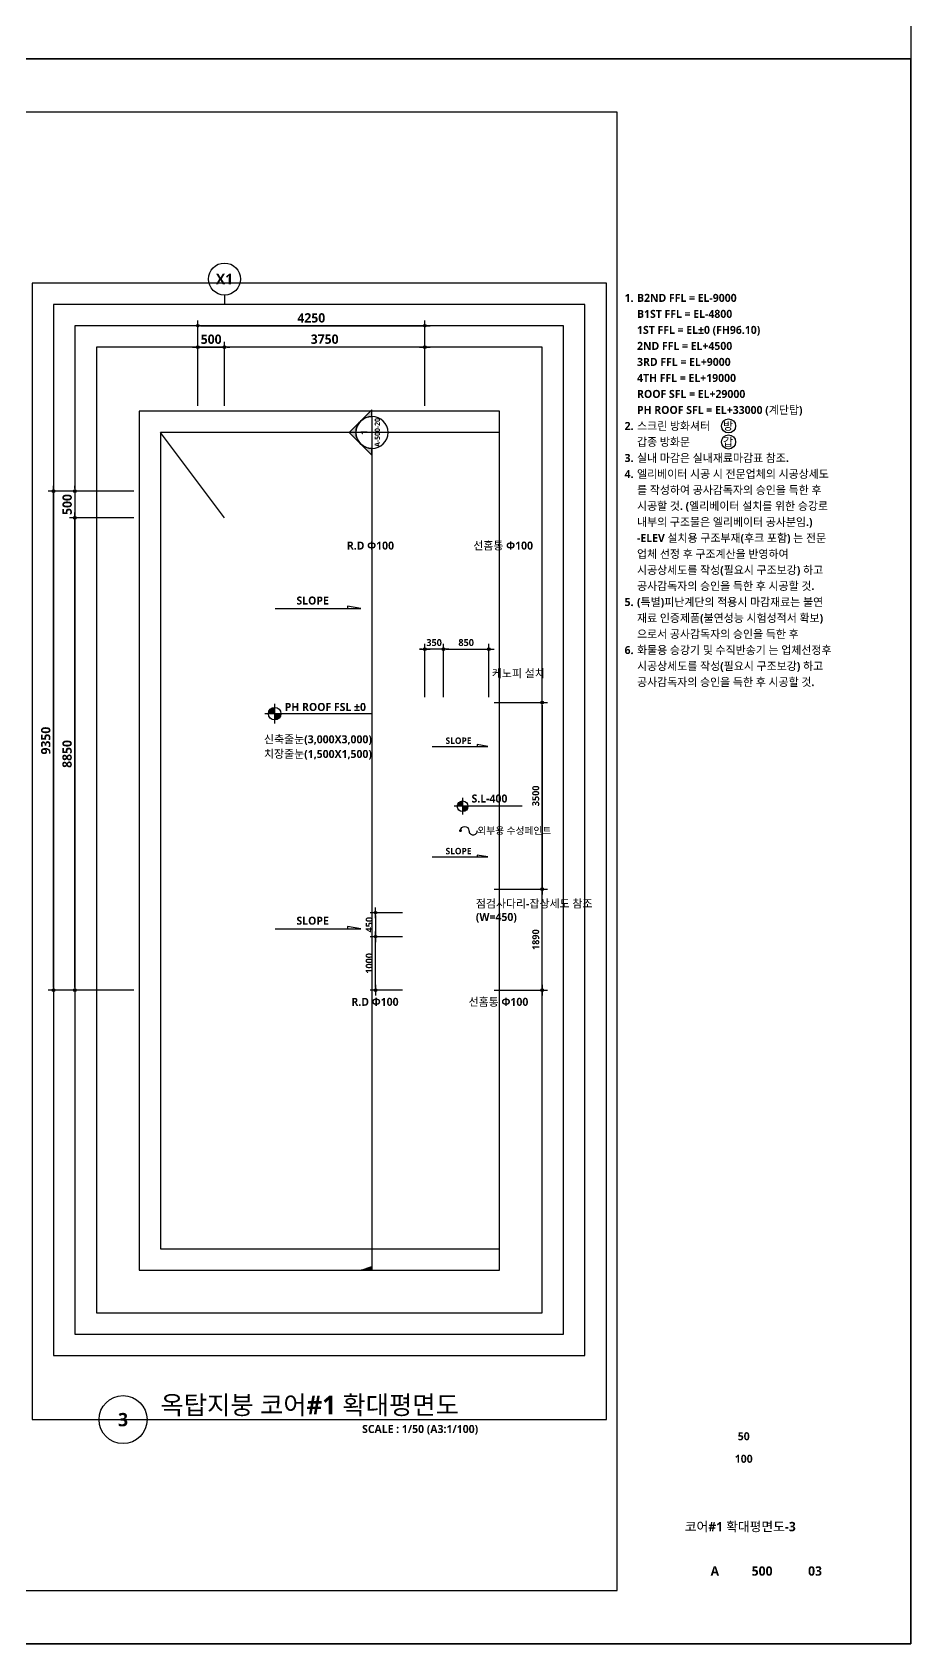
# Model space of a CAD drawing. Header units: millimetres. Extents: x -12482 to 126000, y 0 to 220200.
# Drawn here: x 109550 to 126000, y 0 to 30200 of the extents above; entities that cross this region are included whole.
import ezdxf
from ezdxf.enums import TextEntityAlignment as Align

# ---------------------------------------------------------------- set-up
doc = ezdxf.new("R2010")
doc.units = ezdxf.units.MM
doc.header["$LTSCALE"] = 60
doc.linetypes.add('CEN', pattern=[62, 60, -1, 0, -1])
doc.layers.get('Defpoints').update_dxf_attribs({"color": 153})
for name, color, linetype in [('A-ANNO-DIM', 4, 'Continuous'), ('A-ANNO-GRA1', 7, 'Continuous'), ('A-ANNO-LEAD', 4, 'Continuous'), ('A-ANNO-NOTE', 7, 'Continuous'), ('A-ANNO-PONT', 7, 'Continuous'), ('A-ANNO-TEXT1', 7, 'Continuous'), ('A-ANNO-TITL', 7, 'Continuous'), ('A-ST-AXIS-BUB', 7, 'Continuous'), ('A-ST-AXIS-DIM', 7, 'Continuous'), ('AA-MKXS', 3, 'Continuous'), ('AA-MKXX', 3, 'Continuous'), ('AA-XXXX-TXT1', 2, 'Continuous')]:
    doc.layers.add(name, color=color, linetype=linetype)
for name, color, linetype, plot in [('Defpoint', 161, 'Continuous', False), ('G(그리드1)', 185, 'Continuous', False), ('G(그리드2)', 235, 'Continuous', False)]:
    doc.layers.add(name, color=color, linetype=linetype, plot=plot)
doc.styles.add('2020음성 1차', font='NanumGothicBold.ttf')
doc.styles.add('SAMOO', font='romans.shx', dxfattribs={"bigfont": 'whgtxt.shx'})
doc.styles.add('SH_대대리576', font='')
doc.styles.add('SH_진천_나눔', font='')
doc.styles.get('SH_대대리576').set_extended_font_data('NanumGothic', bold=True)
doc.styles.get('SH_진천_나눔').set_extended_font_data('NanumGothic', bold=True)
doc.dimstyles.new('SHP 50', dxfattribs={"dimscale": 50, "dimtxt": 3.5, "dimasz": 1, "dimexe": 2, "dimexo": 2, "dimgap": 1, "dimtad": 1, "dimdec": 0, "dimzin": 0, "dimdsep": 46, "dimtxsty": 'SH_진천_나눔', "dimblk": 'DIMDOT', "dimcen": 0.09, "dimclrd": 256, "dimclre": 256, "dimclrt": 3, "dimadec": 0, "dimazin": 1, "dimtfac": 1, "dimtdec": 0, "dimtix": 1, "dimtmove": 2, "dimatfit": 0, "dimldrblk": 'DIMDOT', "dimfxl": 1, "dimtolj": 1, "dimtzin": 0, "dimlwd": -1, "dimlwe": -1, "dimarcsym": 0})
doc.dimstyles.new('SHP 50내부', dxfattribs={"dimscale": 50, "dimtxt": 2.6, "dimasz": 1, "dimexe": 2, "dimexo": 2, "dimgap": 1, "dimtad": 1, "dimdec": 0, "dimzin": 0, "dimdsep": 46, "dimtxsty": '2020음성 1차', "dimblk": 'DIMDOT', "dimcen": 0.09, "dimclrd": 256, "dimclre": 256, "dimclrt": 3, "dimadec": 0, "dimazin": 1, "dimtfac": 1, "dimtdec": 0, "dimtix": 1, "dimtmove": 2, "dimatfit": 0, "dimldrblk": 'DIMDOT', "dimfxl": 1, "dimtolj": 1, "dimtzin": 0, "dimlwd": -1, "dimlwe": -1, "dimarcsym": 0})

# ---------------------------------------------------------------- blocks, each defined once
blk = doc.blocks.new('*U13166')
at = {"layer": 'A-ANNO-TITL'}
blk.add_line((0, 0), (6450, 0), dxfattribs=at)
blk.add_circle((-450, 0), 450, dxfattribs=at)
at = {"layer": 'AA-XXXX-TXT1', "style": 'SH_진천_나눔'}
blk.add_attdef('DWG.TITLE', (250, 100), '', height=350, dxfattribs=at)
at = {"layer": 'AA-XXXX-TXT1', "color": 7, "style": 'SH_진천_나눔'}
blk.add_attdef('NO1', text='', height=300, dxfattribs=at).set_placement((-450, 0), align=Align.MIDDLE)
at = {"layer": 'AA-XXXX-TXT1', "style": 'SH_진천_나눔'}
blk.add_attdef('SCALE', text='', height=150, dxfattribs=at).set_placement((6200, -100), align=Align.TOP_RIGHT)
blk = doc.blocks.new('A-ST-AXIS-BUB-1')
at = {"layer": 'A-ST-AXIS-BUB'}
blk.add_line((0, 350), (0, 0), dxfattribs=at)
blk.add_circle((0, 950), 600, dxfattribs=at)
blk = doc.blocks.new('DIMDOT')
at = {"color": 0}
blk.add_line((-2, 0), (2, 0), dxfattribs=at)
for radius in [0.5, 0.25]:
    blk.add_circle((0, 0), radius, dxfattribs=at)
blk = doc.blocks.new('*D17158')
at = {"layer": 'A-ST-AXIS-DIM'}
for p, q in [((113150, 23200), (113150, 24400)), ((116850, 24300), (113200, 24300)), ((116900, 23200), (116900, 24400))]:
    blk.add_line(p, q, dxfattribs=at)
at = {"layer": 'Defpoints', "color": 0}
for p in [(113150, 24300), (113150, 23100), (116900, 23100)]:
    blk.add_point(p, dxfattribs=at)
at = {"layer": 'A-ST-AXIS-DIM', "linetype": 'ByBlock', "xscale": 50, "yscale": 50, "zscale": 50, "rotation": 180}
blk.add_blockref('DIMDOT', (113150, 24300), dxfattribs=at)
at = {"layer": 'A-ST-AXIS-DIM', "linetype": 'ByBlock', "xscale": 50, "yscale": 50, "zscale": 50}
blk.add_blockref('DIMDOT', (116900, 24300), dxfattribs=at)
at = {"layer": 'A-ST-AXIS-DIM', "color": 3, "insert": (115025, 24447), "char_height": 175, "attachment_point": 5, "style": 'SH_진천_나눔'}
blk.add_mtext('\\A1;3750', dxfattribs=at)
blk = doc.blocks.new('*D17159')
at = {"layer": 'A-ST-AXIS-DIM'}
for p, q in [((112600, 24300), (112550, 24300)), ((112650, 23200), (112650, 24400)), ((112650, 24300), (113150, 24300)), ((113150, 23200), (113150, 24400)), ((113200, 24300), (113250, 24300))]:
    blk.add_line(p, q, dxfattribs=at)
at = {"layer": 'Defpoints', "color": 0}
for p in [(113150, 24300), (112650, 23100), (113150, 23100)]:
    blk.add_point(p, dxfattribs=at)
at = {"layer": 'A-ST-AXIS-DIM', "linetype": 'ByBlock', "xscale": 50, "yscale": 50, "zscale": 50}
blk.add_blockref('DIMDOT', (112650, 24300), dxfattribs=at)
at = {"layer": 'A-ST-AXIS-DIM', "linetype": 'ByBlock', "xscale": 50, "yscale": 50, "zscale": 50, "rotation": 180}
blk.add_blockref('DIMDOT', (113150, 24300), dxfattribs=at)
at = {"layer": 'A-ST-AXIS-DIM', "color": 3, "insert": (112900, 24446), "char_height": 175, "attachment_point": 5, "style": 'SH_진천_나눔'}
blk.add_mtext('\\A1;500', dxfattribs=at)
blk = doc.blocks.new('*D17160')
at = {"layer": 'A-ST-AXIS-DIM'}
for p, q in [((112650, 23200), (112650, 24800)), ((116900, 23200), (116900, 24800)), ((112700, 24700), (116850, 24700))]:
    blk.add_line(p, q, dxfattribs=at)
at = {"layer": 'Defpoints', "color": 0}
for p in [(116900, 24700), (112650, 23100), (116900, 23100)]:
    blk.add_point(p, dxfattribs=at)
at = {"layer": 'A-ST-AXIS-DIM', "linetype": 'ByBlock', "xscale": 50, "yscale": 50, "zscale": 50, "rotation": 180}
blk.add_blockref('DIMDOT', (112650, 24700), dxfattribs=at)
at = {"layer": 'A-ST-AXIS-DIM', "linetype": 'ByBlock', "xscale": 50, "yscale": 50, "zscale": 50}
blk.add_blockref('DIMDOT', (116900, 24700), dxfattribs=at)
at = {"layer": 'A-ST-AXIS-DIM', "color": 3, "insert": (114775, 24846), "char_height": 175, "attachment_point": 5, "style": 'SH_진천_나눔'}
blk.add_mtext('\\A1;4250', dxfattribs=at)
blk = doc.blocks.new('*D17161')
at = {"layer": 'A-ST-AXIS-DIM'}
for p, q in [((111450, 21100), (110250, 21100)), ((110350, 12300), (110350, 21050)), ((111450, 12250), (110250, 12250))]:
    blk.add_line(p, q, dxfattribs=at)
at = {"layer": 'Defpoints', "color": 0}
for p in [(110350, 21100), (111550, 21100), (111550, 12250)]:
    blk.add_point(p, dxfattribs=at)
at = {"layer": 'A-ST-AXIS-DIM', "linetype": 'ByBlock', "xscale": 50, "yscale": 50, "zscale": 50}
for p, rotation in [((110350, 21100), 90), ((110350, 12250), 270)]:
    blk.add_blockref('DIMDOT', p, dxfattribs=dict(at, rotation=rotation))
at = {"layer": 'A-ST-AXIS-DIM', "color": 3, "insert": (110203, 16675), "char_height": 175, "attachment_point": 5, "rotation": 90, "style": 'SH_진천_나눔'}
blk.add_mtext('\\A1;8850', dxfattribs=at)
blk = doc.blocks.new('*D17162')
at = {"layer": 'A-ST-AXIS-DIM'}
for p, q in [((111450, 21600), (110250, 21600)), ((110350, 21650), (110350, 21700)), ((110350, 21600), (110350, 21100)), ((111450, 21100), (110250, 21100)), ((110350, 21050), (110350, 21000))]:
    blk.add_line(p, q, dxfattribs=at)
at = {"layer": 'Defpoints', "color": 0}
for p in [(111550, 21600), (110350, 21100), (111550, 21100)]:
    blk.add_point(p, dxfattribs=at)
at = {"layer": 'A-ST-AXIS-DIM', "linetype": 'ByBlock', "xscale": 50, "yscale": 50, "zscale": 50}
for p, rotation in [((110350, 21600), 270), ((110350, 21100), 90)]:
    blk.add_blockref('DIMDOT', p, dxfattribs=dict(at, rotation=rotation))
at = {"layer": 'A-ST-AXIS-DIM', "color": 3, "insert": (110204, 21350), "char_height": 175, "attachment_point": 5, "rotation": 90, "style": 'SH_진천_나눔'}
blk.add_mtext('\\A1;500', dxfattribs=at)
blk = doc.blocks.new('*D17163')
at = {"layer": 'A-ST-AXIS-DIM'}
for p, q in [((111450, 21600), (109850, 21600)), ((109950, 12300), (109950, 21550)), ((111450, 12250), (109850, 12250))]:
    blk.add_line(p, q, dxfattribs=at)
at = {"layer": 'Defpoints', "color": 0}
for p in [(109950, 21600), (111550, 21600), (111550, 12250)]:
    blk.add_point(p, dxfattribs=at)
at = {"layer": 'A-ST-AXIS-DIM', "linetype": 'ByBlock', "xscale": 50, "yscale": 50, "zscale": 50}
for p, rotation in [((109950, 21600), 90), ((109950, 12250), 270)]:
    blk.add_blockref('DIMDOT', p, dxfattribs=dict(at, rotation=rotation))
at = {"layer": 'A-ST-AXIS-DIM', "color": 3, "insert": (109803, 16925), "char_height": 175, "attachment_point": 5, "rotation": 90, "style": 'SH_진천_나눔'}
blk.add_mtext('\\A1;9350', dxfattribs=at)
blk = doc.blocks.new('*D17377')
at = {"layer": 'A-ANNO-DIM'}
for p, q in [((116480, 13700), (115880, 13700)), ((115980, 13650), (115980, 13300)), ((116480, 13250), (115880, 13250))]:
    blk.add_line(p, q, dxfattribs=at)
at = {"layer": 'Defpoints', "color": 0}
for p in [(116580, 13700), (115980, 13250), (116580, 13250)]:
    blk.add_point(p, dxfattribs=at)
at = {"layer": 'A-ANNO-DIM', "linetype": 'ByBlock', "xscale": 50, "yscale": 50, "zscale": 50}
for p, rotation in [((115980, 13700), 90), ((115980, 13250), 270)]:
    blk.add_blockref('DIMDOT', p, dxfattribs=dict(at, rotation=rotation))
at = {"layer": 'A-ANNO-DIM', "color": 3, "insert": (115859, 13475), "char_height": 130, "attachment_point": 5, "rotation": 90, "style": '2020음성 1차'}
blk.add_mtext('\\A1;450', dxfattribs=at)
blk = doc.blocks.new('*D17378')
at = {"layer": 'A-ANNO-DIM'}
for p, q in [((116480, 13250), (115880, 13250)), ((115980, 12300), (115980, 13200)), ((116480, 12250), (115880, 12250))]:
    blk.add_line(p, q, dxfattribs=at)
at = {"layer": 'Defpoints', "color": 0}
for p in [(115980, 13250), (116580, 13250), (116580, 12250)]:
    blk.add_point(p, dxfattribs=at)
at = {"layer": 'A-ANNO-DIM', "linetype": 'ByBlock', "xscale": 50, "yscale": 50, "zscale": 50}
for p, rotation in [((115980, 13250), 90), ((115980, 12250), 270)]:
    blk.add_blockref('DIMDOT', p, dxfattribs=dict(at, rotation=rotation))
at = {"layer": 'A-ANNO-DIM', "color": 3, "insert": (115859, 12750), "char_height": 130, "attachment_point": 5, "rotation": 90, "style": '2020음성 1차'}
blk.add_mtext('\\A1;1000', dxfattribs=at)
blk = doc.blocks.new('*D17399')
at = {"layer": 'A-ANNO-DIM'}
for p, q in [((118200, 17640), (119200, 17640)), ((119100, 17590), (119100, 14190)), ((118200, 14140), (119200, 14140))]:
    blk.add_line(p, q, dxfattribs=at)
at = {"layer": 'Defpoints', "color": 0}
for p in [(118100, 17640), (118100, 14140), (119100, 14140)]:
    blk.add_point(p, dxfattribs=at)
at = {"layer": 'A-ANNO-DIM', "linetype": 'ByBlock', "xscale": 50, "yscale": 50, "zscale": 50}
for p, rotation in [((119100, 17640), 90), ((119100, 14140), 270)]:
    blk.add_blockref('DIMDOT', p, dxfattribs=dict(at, rotation=rotation))
at = {"layer": 'A-ANNO-DIM', "color": 3, "insert": (118978, 15890), "char_height": 130, "attachment_point": 5, "rotation": 90, "style": '2020음성 1차'}
blk.add_mtext('\\A1;3500', dxfattribs=at)
blk = doc.blocks.new('G$CE9562CCE')
at = {"layer": 'A-ANNO-PONT'}
for points in [[(1814, 2981, 0.4142136), (648, 1814), (1814, 1814)], [(1814, 648, 0.4142136), (2981, 1814), (1814, 1814)]]:
    blk.add_hatch(color=256, dxfattribs=at).paths.add_polyline_path(points)
for p, q in [((1814, 3629), (1814, 0)), ((19728, 1814), (0, 1814))]:
    blk.add_line(p, q, dxfattribs=at)
blk.add_circle((1814, 1814), 1166, dxfattribs=at)
at = {"style": 'SH_대대리576'}
blk.add_attdef('레벨', (3696, 2314), '', height=1500, dxfattribs=at)
blk = doc.blocks.new('G$C5E36A61E')
at = {"layer": 'A-ANNO-PONT'}
for points in [[(1814, 2981, 0.4142136), (648, 1814), (1814, 1814)], [(1814, 648, 0.4142136), (2981, 1814), (1814, 1814)]]:
    blk.add_hatch(color=256, dxfattribs=at).paths.add_polyline_path(points)
for p, q in [((1814, 3629), (1814, 0)), ((14810, 1814), (0, 1814))]:
    blk.add_line(p, q, dxfattribs=at)
blk.add_circle((1814, 1814), 1166, dxfattribs=at)
blk = doc.blocks.new('*U15082')
at = {"layer": 'AA-MKXX'}
blk.add_hatch(color=256, dxfattribs=at).paths.add_polyline_path([(48000, 600), (47790, 0), (48000, 0)])
at = {"layer": 'AA-MKXX', "linetype": 'CEN', "ltscale": 300}
blk.add_line((900, 0), (48000, 0), dxfattribs=at)
at = {"layer": 'AA-MKXX'}
blk.add_lwpolyline([(48000, 0), (48000, 600), (47790, 0)], close=True, dxfattribs=at)
blk = doc.blocks.new('*D19898')
at = {"layer": 'A-ANNO-DIM'}
for p, q in [((118200, 14140), (119200, 14140)), ((119100, 12300), (119100, 14090)), ((118200, 12250), (119200, 12250))]:
    blk.add_line(p, q, dxfattribs=at)
at = {"layer": 'Defpoints', "color": 0}
for p in [(118100, 14140), (119100, 14140), (118100, 12250)]:
    blk.add_point(p, dxfattribs=at)
at = {"layer": 'A-ANNO-DIM', "linetype": 'ByBlock', "xscale": 50, "yscale": 50, "zscale": 50}
for p, rotation in [((119100, 14140), 90), ((119100, 12250), 270)]:
    blk.add_blockref('DIMDOT', p, dxfattribs=dict(at, rotation=rotation))
at = {"layer": 'A-ANNO-DIM', "color": 3, "insert": (118978, 13195), "char_height": 130, "attachment_point": 5, "rotation": 90, "style": '2020음성 1차'}
blk.add_mtext('\\A1;1890', dxfattribs=at)
blk = doc.blocks.new('*D19899')
at = {"layer": 'A-ANNO-DIM'}
for p, q in [((117250, 17740), (117250, 18740)), ((118100, 17740), (118100, 18740)), ((117300, 18640), (118050, 18640))]:
    blk.add_line(p, q, dxfattribs=at)
at = {"layer": 'Defpoints', "color": 0}
for p in [(118100, 18640), (117250, 17640), (118100, 17640)]:
    blk.add_point(p, dxfattribs=at)
at = {"layer": 'A-ANNO-DIM', "linetype": 'ByBlock', "xscale": 50, "yscale": 50, "zscale": 50, "rotation": 180}
blk.add_blockref('DIMDOT', (117250, 18640), dxfattribs=at)
at = {"layer": 'A-ANNO-DIM', "linetype": 'ByBlock', "xscale": 50, "yscale": 50, "zscale": 50}
blk.add_blockref('DIMDOT', (118100, 18640), dxfattribs=at)
at = {"layer": 'A-ANNO-DIM', "color": 3, "insert": (117675, 18762), "char_height": 130, "attachment_point": 5, "style": '2020음성 1차'}
blk.add_mtext('\\A1;850', dxfattribs=at)
blk = doc.blocks.new('*D19900')
at = {"layer": 'A-ANNO-DIM'}
for p, q in [((116900, 17740), (116900, 18740)), ((117250, 17740), (117250, 18740)), ((116850, 18640), (116800, 18640)), ((117250, 18640), (116900, 18640)), ((117300, 18640), (117350, 18640))]:
    blk.add_line(p, q, dxfattribs=at)
at = {"layer": 'Defpoints', "color": 0}
for p in [(116900, 18640), (116900, 17640), (117250, 17640)]:
    blk.add_point(p, dxfattribs=at)
at = {"layer": 'A-ANNO-DIM', "linetype": 'ByBlock', "xscale": 50, "yscale": 50, "zscale": 50}
blk.add_blockref('DIMDOT', (116900, 18640), dxfattribs=at)
at = {"layer": 'A-ANNO-DIM', "linetype": 'ByBlock', "xscale": 50, "yscale": 50, "zscale": 50, "rotation": 180}
blk.add_blockref('DIMDOT', (117250, 18640), dxfattribs=at)
at = {"layer": 'A-ANNO-DIM', "color": 3, "insert": (117075, 18762), "char_height": 130, "attachment_point": 5, "style": '2020음성 1차'}
blk.add_mtext('\\A1;350', dxfattribs=at)
blk = doc.blocks.new('*U15083')
at = {"layer": 'AA-MKXS'}
blk.add_hatch(color=3, dxfattribs=at).paths.add_polyline_path([(0, 8.49), (-4.24, 4.24, -0.414214), (4.24, 4.24)])
h = blk.add_hatch(color=3, dxfattribs=at)
h.paths.add_polyline_path([(-8.49, 0), (-6, 0, -0.198912), (-4.24, 4.24)])
h.paths.add_polyline_path([(6, 0), (8.49, 0), (4.24, 4.24, -0.198912)])
at = {"layer": 'AA-MKXS', "color": 3, "linetype": 'Continuous', "ltscale": 5}
blk.add_line((-6, 0), (6, 0), dxfattribs=at)
at = {"layer": 'AA-MKXS', "color": 3}
for points in [[(4.24, 4.24, 0.414214), (-4.24, 4.24), (0, 8.49)], [(-4.24, 4.24, 0.198912), (-6, 0), (-8.49, 0)], [(8.49, 0), (6, 0, 0.198912), (4.24, 4.24)]]:
    blk.add_lwpolyline(points, format="xyb", close=True, dxfattribs=at)
at = {"layer": 'AA-MKXS', "color": 3, "linetype": 'Continuous', "ltscale": 5}
blk.add_circle((0, 0), 6, dxfattribs=at)
at = {"layer": 'AA-MKXS', "style": 'SAMOO', "width": 0.85}
blk.add_attdef('ViewNUM', text='', height=2.5, dxfattribs=at).set_placement((0, 1), align=Align.BOTTOM_CENTER)
blk.add_attdef('SheetNUM', text='', height=2.5, dxfattribs=at).set_placement((0, -1), align=Align.TOP_CENTER)
blk = doc.blocks.new('G$C3CD03619')
at = {"layer": 'A-ANNO-GRA1'}
for centre in [(11731, 11592), (11731, 9792)]:
    blk.add_circle(centre, 792, dxfattribs=at)
at = {"layer": 'A-ANNO-NOTE', "style": 'SH_대대리576'}
for s, p in [('방', (11108, 11142)), ('갑', (11108, 9342))]:
    blk.add_text(s, height=900, dxfattribs=at).set_placement(p)
at = {"layer": 'A-ANNO-TITL', "style": 'SH_대대리576'}
for s, p in [('1.', (547, 25992)), ('2.', (547, 11592)), ('3.', (547, 7992)), ('4.', (547, 6192)), ('5.', (547, -8208)), ('6.', (547, -13608))]:
    blk.add_text(s, height=900, dxfattribs=at).set_placement(p, align=Align.MIDDLE_CENTER)
for s, p in [('B2ND FFL = EL-9000', (1447, 25992)), ('B1ST FFL = EL-4800', (1447, 24192)), ('1ST FFL = EL%%p0 (FH96.10)', (1447, 22392)), ('2ND FFL = EL+4500', (1447, 20592)), ('3RD FFL = EL+9000', (1447, 18792)), ('4TH FFL = EL+19000', (1447, 16992)), ('ROOF SFL = EL+29000', (1447, 15192)), ('PH ROOF SFL = EL+33000 (계단탑)', (1447, 13392)), ('스크린 방화셔터', (1447, 11592)), ('갑종 방화문', (1447, 9792)), ('실내 마감은 실내재료마감표 참조.', (1447, 7992)), ('엘리베이터 시공 시 전문업체의 시공상세도', (1447, 6192)), ('를 작성하여 공사감독자의 승인을 득한 후', (1447, 4392)), ('시공할 것. (엘리베이터 설치를 위한 승강로', (1447, 2592)), ('내부의 구조물은 엘리베이터 공사분임.)', (1447, 792)), ('-ELEV 설치용 구조부재(후크 포함) 는 전문', (1447, -1008)), ('업체 선정 후 구조계산을 반영하여', (1447, -2808)), ('시공상세도를 작성(필요시 구조보강) 하고', (1447, -4608)), ('공사감독자의 승인을 득한 후 시공할 것.', (1447, -6408)), ('(특별)피난계단의 적용시 마감재료는 불연', (1447, -8208)), ('재료 인증제품(불연성능 시험성적서 확보)', (1447, -10008)), ('으로서 공사감독자의 승인을 득한 후', (1447, -11808)), ('화물용 승강기 및 수직반송기 는 업체선정후', (1447, -13608)), ('시공상세도를 작성(필요시 구조보강) 하고', (1447, -15408)), ('공사감독자의 승인을 득한 후 시공할 것.', (1447, -17208))]:
    blk.add_text(s, height=900, dxfattribs=at).set_placement(p, align=Align.MIDDLE_LEFT)

msp = doc.modelspace()

# ---------------------------------------------------------------- linework, layer by layer
at = {"layer": 'A-ANNO-LEAD'}
for points, format in [([(116805, 20975, 0, 37.5, 0), (116748.7, 20877.6, 0, 0, 0), (116576.8, 20579.7, 0, 0, 0), (116409.7, 20579.7, 0, 0, 0)], "xyseb"), ([(117325, 20975, 0, 37.5, 0), (117381.2, 20877.6, 0, 0, 0), (117553.2, 20579.7, 0, 0, 0), (117720.3, 20579.7, 0, 0, 0)], "xyseb"), ([(117675, 17640, 0, 37.5, 0), (117731.2, 17737.4, 0, 0, 0), (117989.2, 18184.3, 0, 0, 0), (118156.3, 18184.3, 0, 0, 0)], "xyseb"), ([(117568, 15237.7, -1), (117726.7, 15237.7, 0.4142136), (117806.1, 15158.4, 0.4142136), (117885.4, 15237.7, 0.4142136)], "xyb"), ([(117461, 13475, 0, 37.5, 0), (117517.2, 13572.4, 0, 0, 0), (117689.2, 13870.3, 0, 0, 0), (117856.3, 13870.3, 0, 0, 0)], "xyseb"), ([(116805, 12425, 0, 37.5, 0), (116748.7, 12327.6, 0, 0, 0), (116576.8, 12029.7, 0, 0, 0), (116409.7, 12029.7, 0, 0, 0)], "xyseb"), ([(117325, 12425, 0, 37.5, 0), (117381.2, 12327.6, 0, 0, 0), (117553.2, 12029.7, 0, 0, 0), (117720.3, 12029.7, 0, 0, 0)], "xyseb")]:
    msp.add_lwpolyline(points, format=format, dxfattribs=at)
for points in [[(114100, 19400), (115700, 19400), (115450, 19443.2), (115450, 19400)], [(117038.7, 16814.7), (118078.7, 16814.7), (117878.7, 16849.3), (117878.7, 16814.7)], [(117038.7, 14745.9), (118078.7, 14745.9), (117878.7, 14780.5), (117878.7, 14745.9)], [(114100, 13400), (115700, 13400), (115450, 13443.2), (115450, 13400)]]:
    msp.add_lwpolyline(points, dxfattribs=at)
at = {"layer": 'A-ANNO-LEAD', "const_width": 26.5}
msp.add_lwpolyline([(117554.8, 15237.7, 1), (117581.2, 15237.7, 1)], format="xyb", close=True, dxfattribs=at)
at = {"layer": 'Defpoint'}
msp.add_line((113150, 21100), (111950, 22700), dxfattribs=at)
for points in [[(84000, 59400), (126000, 59400), (126000, 29700), (84000, 29700)], [(84000, 29700), (126000, 29700), (126000, 0), (84000, 0)], [(85000, 1000), (120500, 1000), (120500, 28700), (85000, 28700)]]:
    msp.add_lwpolyline(points, close=True, dxfattribs=at)
at = {"layer": 'Defpoints'}
for points in [[(126000, 0), (126000, 29700), (84000, 29700), (84000, 0)], [(120500, 1000), (120500, 28700), (85000, 28700), (85000, 1000)]]:
    msp.add_lwpolyline(points, close=True, dxfattribs=at)
at = {"layer": 'G(그리드1)'}
for points in [[(120300, 25500), (109550, 25500), (109550, 4200), (120300, 4200)], [(119900, 25100), (109950, 25100), (109950, 5400), (119900, 5400)], [(119500, 24700), (110350, 24700), (110350, 5800), (119500, 5800)], [(119100, 24300), (110750, 24300), (110750, 6200), (119100, 6200)], [(118300, 23100), (111550, 23100), (111550, 7000), (118300, 7000)]]:
    msp.add_lwpolyline(points, close=True, dxfattribs=at)
at = {"layer": 'G(그리드2)'}
msp.add_lwpolyline([(118300, 22700), (111950, 22700), (111950, 7400), (118300, 7400)], close=True, dxfattribs=at)

# ---------------------------------------------------------------- block references
for name, p, xscale, yscale, zscale in [('G$C3CD03619', (120633.7, 20889.8), 0.1666666666666667, 0.1666666666666667, 0.1666666666666667), ('G$C5E36A61E', (117452.9, 15539.2), 0.08573388203018029, 0.08573388203018029, 0.08573388203018029)]:
    msp.add_blockref(name, p, dxfattribs=dict(xscale=xscale, yscale=yscale, zscale=zscale))
ref = msp.add_blockref('*U15083', (115911.5, 22700), dxfattribs=dict(xscale=-50, yscale=50, zscale=50, rotation=89.99999999999952))
ref.add_attrib('SheetNUM', 'A-500-20', dxfattribs={"layer": 'AA-MKXS', "height": 100, "rotation": 90, "style": '2020음성 1차', "width": 0.8}).set_placement((115961.5, 22700), align=Align.TOP_CENTER)
ref.add_attrib('ViewNUM', '1', dxfattribs={"layer": 'AA-MKXS', "height": 125, "rotation": 90, "style": '2020음성 1차'}).set_placement((115861.5, 22700), align=Align.BOTTOM_CENTER)
at = {"xscale": -0.3333333333333333, "yscale": 0.3333333333333333, "zscale": 0.3333333333333333, "rotation": 89.99999999999966}
msp.add_blockref('*U15082', (115911.5, 23000), dxfattribs=at)
ref = msp.add_blockref('G$CE9562CCE', (113905.5, 17247.1), dxfattribs=dict(xscale=0.1008194605752694, yscale=0.1008194605752694, zscale=0.1008194605752694))
ref.add_attrib('레벨', 'PH ROOF FSL %%p0', (114278.2, 17480.4, 130298.5), dxfattribs={"height": 150, "style": 'SH_대대리576'})
ref = msp.add_blockref('*U13166', (111700, 4200))
ref.add_attrib('SCALE', 'SCALE : 1/50 (A3:1/100)', dxfattribs={"layer": 'A-ANNO-TITL', "height": 150, "style": 'SH_진천_나눔'}).set_placement((117900, 4100), align=Align.TOP_RIGHT)
ref.add_attrib('DWG.TITLE', '옥탑지붕 코어#1 확대평면도', (111950, 4300), dxfattribs={"layer": 'A-ANNO-TITL', "height": 347.908, "style": 'SH_진천_나눔'})
ref.add_attrib('NO1', '3', dxfattribs={"layer": 'A-ANNO-TITL', "color": 7, "height": 250, "style": 'SH_진천_나눔'}).set_placement((111250, 4200), align=Align.MIDDLE)
at = {"layer": 'A-ST-AXIS-BUB', "xscale": 0.5, "yscale": 0.5, "zscale": 0.5}
msp.add_blockref('A-ST-AXIS-BUB-1', (113150, 25100), dxfattribs=at)

# ---------------------------------------------------------------- texts
at = {"layer": 'A-ANNO-TEXT1'}
for s, height, style, p in [('X1', 200, 'SH_진천_나눔', (113150, 25575)), ('SLOPE', 150, 'SH_진천_나눔', (114800, 19550)), ('신축줄눈(3,000X3,000)', 150, '2020음성 1차', (114900, 16950)), ('치장줄눈(1,500X1,500)', 150, '2020음성 1차', (114900, 16675.1)), ('SLOPE', 150, 'SH_진천_나눔', (114800, 13550))]:
    msp.add_text(s, height=height, dxfattribs=dict(at, style=style)).set_placement(p, align=Align.MIDDLE_CENTER)
at = {"layer": 'A-ANNO-TEXT1', "style": '2020음성 1차'}
for s, height, p in [('R.D Φ100', 150, (115441.3, 20579.7)), ('케노피 설치', 150, (118156.3, 18184.3)), ('외부용 수성페인트', 130, (117885.4, 15237.7)), ('점검사다리-잡상세도 참조', 150, (117856.3, 13870.3)), ('(W=450)', 150, (117856.3, 13620.3)), ('선홈통 Φ100', 150, (117720.3, 12029.7))]:
    msp.add_text(s, height=height, dxfattribs=at).set_placement(p, align=Align.MIDDLE_LEFT)
for s, height, p in [('선홈통 Φ100', 150, (118927.1, 20579.7)), ('SLOPE', 120, (117774.1, 16923.5)), ('SLOPE', 120, (117774.1, 14854.8)), ('R.D Φ100', 150, (116409.7, 12029.7))]:
    msp.add_text(s, height=height, dxfattribs=at).set_placement(p, align=Align.MIDDLE_RIGHT)
msp.add_text('S.L-400', height=150, dxfattribs=at).set_placement((117775.8, 15765.1))
at = {"layer": 'A-ANNO-TITL', "style": 'SH_진천_나눔'}
for s, height, p in [('50', 150, (122872.6, 3888.9)), ('100', 150, (122872.6, 3466.7)), (' 코어#1 확대평면도-3', 175, (122778.4, 2198.6)), ('A', 175, (122331.3, 1363.5)), ('500', 175, (123216.8, 1363.5)), ('03', 175, (124207.9, 1363.5))]:
    msp.add_text(s, height=height, dxfattribs=at).set_placement(p, align=Align.MIDDLE)

# ---------------------------------------------------------------- dimensions: what is measured, and where the dimension line sits
at = {"layer": 'A-ANNO-DIM'}
for base, p1, p2, angle, picture, middle in [((116900, 18640), (117250, 17640), (116900, 17640), 0, '*D19900', (117075, 18761.7)), ((118100, 18640), (117250, 17640), (118100, 17640), 180, '*D19899', (117675, 18761.7)), ((119100, 14140), (118100, 17640), (118100, 14140), 90, '*D17399', (118978.3, 15890)), ((119100, 14140), (118100, 12250), (118100, 14140), 270, '*D19898', (118978.3, 13195)), ((115980, 13250), (116580, 13700), (116580, 13250), 90, '*D17377', (115858.5, 13475)), ((115980, 13250), (116580, 12250), (116580, 13250), 270, '*D17378', (115858.7, 12750))]:
    dim = msp.add_linear_dim(base=base, p1=p1, p2=p2, angle=angle, dimstyle='SHP 50내부', dxfattribs=at)
    dim.commit()
    dim.dimension.update_dxf_attribs({"geometry": picture, "text_midpoint": middle})
at = {"layer": 'A-ST-AXIS-DIM'}
for base, p1, p2, angle, picture, middle in [((116900, 24700), (112650, 23100), (116900, 23100), 0, '*D17160', (114775, 24846.4)), ((113150, 24300), (112650, 23100), (113150, 23100), 0, '*D17159', (112900, 24446.2)), ((113150, 24300), (116900, 23100), (113150, 23100), 180, '*D17158', (115025, 24446.6)), ((109950, 21600), (111550, 12250), (111550, 21600), 90, '*D17163', (109803.4, 16925)), ((110350, 21100), (111550, 21600), (111550, 21100), 270, '*D17162', (110203.8, 21350)), ((110350, 21100), (111550, 12250), (111550, 21100), 90, '*D17161', (110203.4, 16675))]:
    dim = msp.add_linear_dim(base=base, p1=p1, p2=p2, angle=angle, dimstyle='SHP 50', dxfattribs=at)
    dim.commit()
    dim.dimension.update_dxf_attribs({"geometry": picture, "text_midpoint": middle})

doc.saveas('drawing.dxf')
